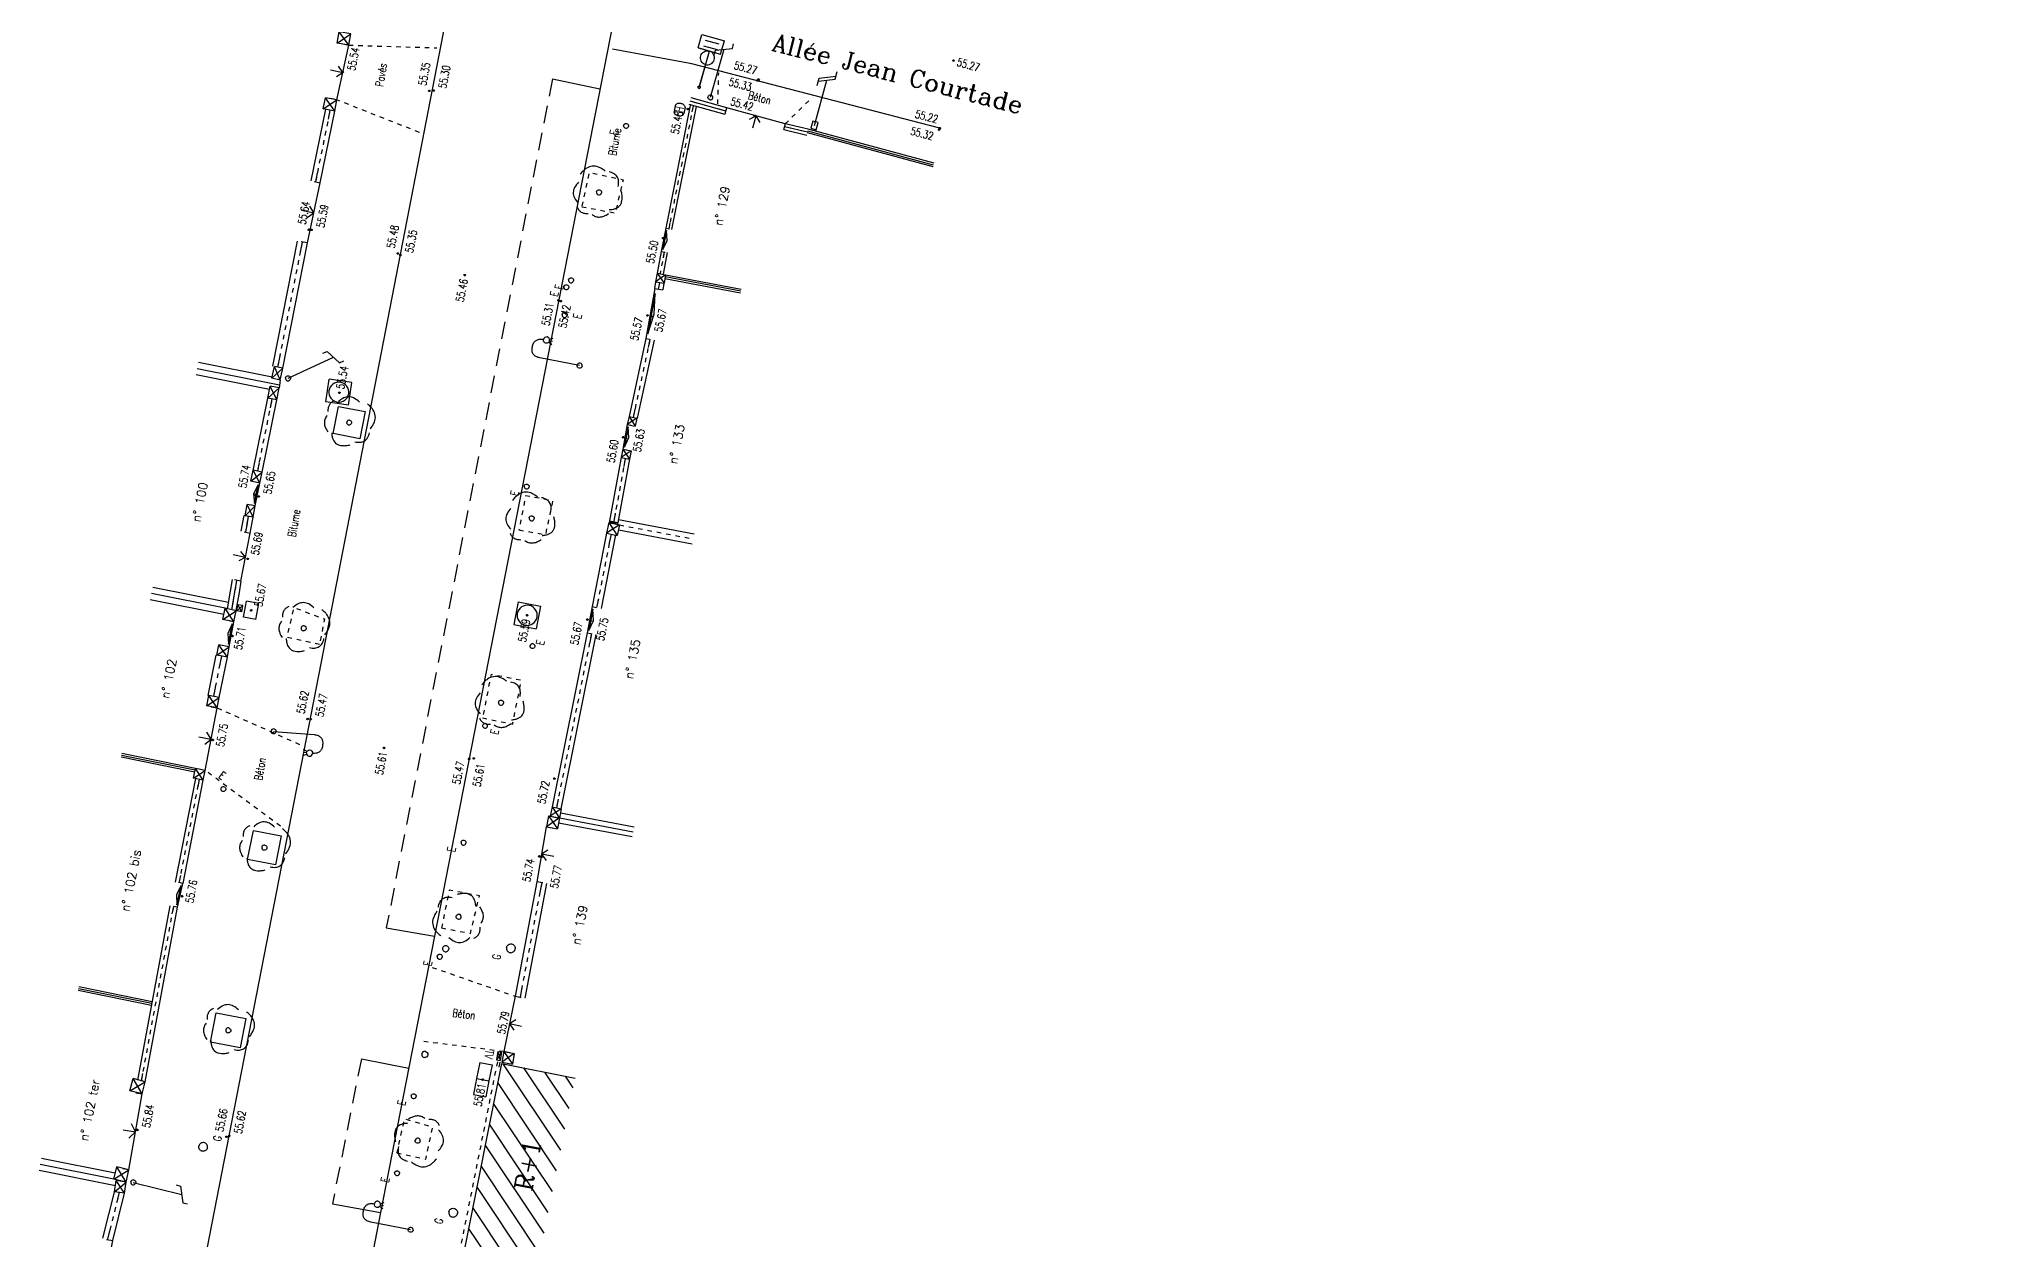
# Model space of a CAD drawing. Extents: x 661720 to 661930, y 6866381 to 6866956.
# Drawn here: x 661730.9 to 661809, y 6866422.5 to 6866470.6 of the extents above; entities that cross this region are included whole.
import ezdxf
from ezdxf.enums import TextEntityAlignment as Align

# ---------------------------------------------------------------- set-up
doc = ezdxf.new("R2010")
doc.units = 0
for name, pattern in [('CONTINU', [0]), ('JSI_MCT0', [1, 0.5, 0.5]), ('JSI_TCO', [1, 0.5, 0.5]), ('JSI_TCO2', [1, 0.5, 0.5]), ('JSI_TIC', [0.2, 0.08, 0.01, -0.1, 0.01]), ('JSI_TIM2', [0.6, 0.3, 0.05, -0.2, 0.05])]:
    doc.linetypes.add(name, pattern=pattern)
doc.layers.get('0').update_dxf_attribs({"linetype": 'CONTINUOUS'})
for name, color, linetype in [('ALTI', 140, 'CONTINUOUS'), ('BATI', 6, 'CONTINUOUS'), ('BORDURE', 7, 'CONTINU'), ('HACHURE', 7, 'CONTINUOUS'), ('LIMITE', 7, 'CONTINUOUS'), ('MARQUAGE', 7, 'CONTINUOUS'), ('MOB', 6, 'CONTINUOUS'), ('OBJASS', 22, 'CONTINUOUS'), ('OBJDIVERS', 104, 'CONTINUOUS'), ('OBJEAU', 4, 'CONTINUOUS'), ('OBJEDF', 240, 'CONTINUOUS'), ('OBJEP', 220, 'CONTINUOUS'), ('OBJGAZ', 30, 'CONTINUOUS'), ('OBJTELECOM', 3, 'CONTINUOUS'), ('SIGNAL', 6, 'CONTINUOUS'), ('TEXTE', 7, 'CONTINUOUS'), ('VEGETATION', 3, 'CONTINUOUS'), ('VOIRIE', 7, 'CONTINUOUS')]:
    doc.layers.add(name, color=color, linetype=linetype)
doc.styles.add('5-2', font='romand.shx', dxfattribs={"height": 0.35})
doc.styles.add('7-2', font='romanc.shx', dxfattribs={"height": 0.7})
doc.styles.get("Standard").update_dxf_attribs({"font": 'romans.shx'})
doc.linetypes.add('JSI_MUD', pattern='A,0.0001,[130,jsi_form.shx,S=0.5,R=0,X=0.875,Y=0],-0.75', length=0.7501)
doc.linetypes.add('JSI_MUG', pattern='A,0.0001,[130,jsi_form.shx,S=0.5,R=0,X=-0.125,Y=0],-0.75', length=0.7501)
doc.linetypes.add('JSI_MUR', pattern='A,1e-06,-0.5,[130,jsi_form.shx,S=0.7,R=315,X=0.05,Y=0],-0.5', length=1.000001)

# ---------------------------------------------------------------- blocks, each defined once
blk = doc.blocks.new('$B_200')
at = {"color": 0, "linetype": 'BYBLOCK', "flags": 128}
for points in [[(0, -0.5, -0.414214), (-0.5, 0, -0.414214), (0, 0.5)], [(0, -0.5, 0.414214), (0.5, 0, 0.414214), (0, 0.5)]]:
    blk.add_lwpolyline(points, format="xyb", dxfattribs=at)
blk = doc.blocks.new('$B_220')
at = {"color": 0, "linetype": 'BYBLOCK', "flags": 128}
for points in [[(0.297, 0.272, 0.039633), (0.273, 0.344, 0.053426), (0.241, 0.401, 0.147584), (0.154, 0.47, 0.071882), (0.099, 0.483, 0.058066), (0.036, 0.48, 0.043501), (-0.035, 0.463, 0.032041), (-0.113, 0.431)], [(-0.441, 0.033, 0.03619), (-0.474, -0.044, 0.046233), (-0.492, -0.116, 0.121403), (-0.482, -0.245, 0.119181), (-0.41, -0.354, 0.044648), (-0.351, -0.401, 0.034835), (-0.277, -0.443)], [(-0.195, 0.351, 0.077685), (-0.303, 0.336, 0.115926), (-0.379, 0.292, 0.119307), (-0.426, 0.217, 0.082378), (-0.441, 0.113)], [(0.461, -0.046, 0.087593), (0.487, 0.033, 0.096392), (0.482, 0.113, 0.080457), (0.446, 0.192, 0.056881), (0.379, 0.272)], [(-0.113, -0.443, 0.078382), (0.005, -0.498, 0.113914), (0.113, -0.503, 0.115194), (0.21, -0.458, 0.080222), (0.297, -0.364)], [(0.379, -0.364, 0.076898), (0.431, -0.319, 0.090424), (0.461, -0.265, 0.083207), (0.472, -0.2, 0.062964), (0.461, -0.126)]]:
    blk.add_lwpolyline(points, format="xyb", dxfattribs=at)
blk = doc.blocks.new('$B_100')
at = {"color": 0, "linetype": 'BYBLOCK', "flags": 128}
for points in [[(0, 0.625, -0.4142136), (-0.1875, 0.8125, -0.4142136), (0, 1)], [(0, 0.625, 0.4142136), (0.1875, 0.8125, 0.4142136), (0, 1)]]:
    blk.add_lwpolyline(points, format="xyb", dxfattribs=at)
blk.add_lwpolyline([(0, 0.625), (0, 0)], dxfattribs=at)
blk = doc.blocks.new('$B_136')
at = {"color": 0, "linetype": 'BYBLOCK', "flags": 128}
for points in [[(-0.156, 0.844), (-0.156, 0.938), (0.156, 1.062), (0.156, 1.156)], [(0, 0), (0, 1)]]:
    blk.add_lwpolyline(points, dxfattribs=at)
blk = doc.blocks.new('$B_130')
at = {"color": 0, "linetype": 'BYBLOCK', "flags": 128}
for points in [[(0, 0), (0, 0.812, -0.08), (0.012, 0.895, -0.117647), (0.047, 0.953, -0.117647), (0.105, 0.988, -0.08), (0.188, 1, -0.08), (0.27, 0.988, -0.117647), (0.328, 0.953, -0.117647), (0.363, 0.895, -0.08), (0.375, 0.812)], [(0.375, 0.688, -0.414214), (0.312, 0.75, -0.414214), (0.375, 0.812)], [(0.375, 0.688, 0.414214), (0.438, 0.75, 0.414214), (0.375, 0.812)]]:
    blk.add_lwpolyline(points, format="xyb", dxfattribs=at)
for points in [[(0.344, 0.688), (0.312, 0.625)], [(0.375, 0.688), (0.375, 0.625)], [(0.406, 0.688), (0.438, 0.625)]]:
    blk.add_lwpolyline(points, dxfattribs=at)
blk = doc.blocks.new('$B_137')
at = {"color": 0, "linetype": 'BYBLOCK', "flags": 128}
for points in [[(-0.156, 0.875), (0.156, 1), (0.156, 1.156)], [(-0.156, 0.781), (-0.156, 0.938), (0.156, 1.062)], [(0, 0), (0, 0.938)]]:
    blk.add_lwpolyline(points, dxfattribs=at)
blk.add_lwpolyline([(-0.055, -0.075), (0.055, -0.075), (0.055, 0.075), (-0.055, 0.075)], close=True)
blk = doc.blocks.new('$B_030')
at = {"color": 0, "linetype": 'BYBLOCK', "flags": 128}
for points in [[(0, 0), (0, 1)], [(0, 1), (1, 1)], [(0, 1), (1, 0)], [(0, 0), (1, 1)], [(0, 0), (1, 0)], [(1, 0), (1, 1)]]:
    blk.add_lwpolyline(points, dxfattribs=at)
blk = doc.blocks.new('$B_001')
at = {"color": 0, "linetype": 'BYBLOCK', "flags": 128}
for points in [[(0, 0), (0, 1)], [(0, 1), (1, 1)], [(0, 0), (1, 0)], [(1, 0), (1, 1)]]:
    blk.add_lwpolyline(points, dxfattribs=at)
blk = doc.blocks.new('$B_020')
at = {"color": 0, "linetype": 'BYBLOCK', "flags": 128}
for points in [[(0, 0), (0, 1)], [(0, 1), (1, 1)], [(1, 0), (1, 1)], [(0, 0), (1, 0)]]:
    blk.add_lwpolyline(points, dxfattribs=at)
for points in [[(0.5, 0.0625, -0.4142136), (0.0625, 0.5, -0.4142136), (0.5, 0.9375)], [(0.5, 0.0625, 0.4142136), (0.9375, 0.5, 0.4142136), (0.5, 0.9375)]]:
    blk.add_lwpolyline(points, format="xyb", dxfattribs=at)
blk = doc.blocks.new('$B_115')
at = {"color": 0, "linetype": 'BYBLOCK', "flags": 128}
for points in [[(-0.312, 1), (-0.312, 1.375), (0.312, 1.375)], [(-0.312, 1), (0.312, 1), (0.312, 1.375)], [(-0.188, 1.25), (0.188, 1.25)], [(-0.188, 1.094), (0.188, 1.094)], [(0.031, 1), (-0.281, 1)], [(0, 0), (0, 1)]]:
    blk.add_lwpolyline(points, dxfattribs=at)
blk = doc.blocks.new('$B_036')
at = {"color": 0, "linetype": 'BYBLOCK', "flags": 128}
for points in [[(0.25, 0, -0.136112), (0.18, 0.02, -0.093715), (0.12, 0.08, -0.064299), (0.06, 0.17, -0.047953), (0.02, 0.29, -0.038983), (0, 0.43, -0.037377), (0, 0.57, -0.038983), (0.02, 0.71, -0.047953), (0.06, 0.83, -0.064299), (0.12, 0.92, -0.093715), (0.18, 0.98, -0.136112), (0.25, 1), (0.75, 1)], [(0.25, 0), (0.75, 0, 0.136112), (0.82, 0.02, 0.094751), (0.89, 0.08, 0.063905), (0.94, 0.17, 0.045295), (0.98, 0.29, 0.038983), (1, 0.43, 0.035261), (1, 0.57, 0.038983), (0.98, 0.71, 0.045295), (0.94, 0.83, 0.063905), (0.89, 0.92, 0.094751), (0.82, 0.98, 0.136112), (0.75, 1)]]:
    blk.add_lwpolyline(points, format="xyb", dxfattribs=at)
blk = doc.blocks.new('$B_028')
at = {"color": 0, "linetype": 'BYBLOCK', "flags": 128}
for points in [[(0, 0.5), (0, -0.5), (0.094, -0.062)], [(-0.5, -0.5), (-0.5, 0)], [(0.5, 0), (0.5, -0.5)], [(-0.094, -0.062), (0, -0.5)], [(-0.5, -0.5), (0.5, -0.5)]]:
    blk.add_lwpolyline(points, dxfattribs=at)
blk = doc.blocks.new('$B_027')
at = {"color": 0, "linetype": 'BYBLOCK', "flags": 128}
for points in [[(-0.5, -0.5), (0.5, -0.5), (0.5, -0.188)], [(-0.5, -0.5), (-0.5, -0.188)]]:
    blk.add_lwpolyline(points, dxfattribs=at)
blk.add_lwpolyline([(-0.406, -0.406), (0.406, -0.406), (0, -0.188)], close=True, dxfattribs=at)
blk = doc.blocks.new('$B_210')
at = {"linetype": 'CONTINUOUS'}
blk.add_hatch(color=0, dxfattribs=at).paths.add_polyline_path([(0, -0.5, -1), (0, 0.5, -1)])
at = {"color": 0, "linetype": 'BYBLOCK', "flags": 128}
blk.add_lwpolyline([(0, -0.5, -1), (0, 0.5, -1)], format="xyb", close=True, dxfattribs=at)

msp = doc.modelspace()

# ---------------------------------------------------------------- hatches: boundary and pattern name
at = {"layer": 'HACHURE', "linetype": 'CONTINUOUS', "ltscale": 2}
h = msp.add_hatch(dxfattribs=at)
h.set_pattern_fill('_USER', color=256, scale=0.6, angle=123.67776, style=0, pattern_type=0)
h.set_pattern_definition([(123.67776, (661958.265, 6866695.073), (-0.4993016, -0.3327129), [])])
h.paths.add_polyline_path([(661749.391, 6866429.567), (661752.333, 6866428.978), (661750.835, 6866421.496), (661747.893, 6866422.085)])

# ---------------------------------------------------------------- linework, layer by layer
at = {"layer": 'BATI', "linetype": 'JSI_TIC', "ltscale": 2, "elevation": 57.333, "flags": 128}
msp.add_lwpolyline([(661749.225, 6866429.636), (661747.73, 6866422.126)], dxfattribs=at)
at = {"layer": 'BATI', "linetype": 'JSI_TCO2', "ltscale": 2, "elevation": 57.333, "flags": 128}
for points in [[(661749.391, 6866429.567), (661747.893, 6866422.085)], [(661749.391, 6866429.567), (661752.333, 6866428.978)]]:
    msp.add_lwpolyline(points, dxfattribs=at)
at = {"layer": 'BATI', "linetype": 'JSI_MUG', "ltscale": 0.2, "elevation": 57.333, "flags": 128}
msp.add_lwpolyline([(661749.323, 6866429.616), (661749.284, 6866429.42)], dxfattribs=at)
at = {"layer": 'BORDURE', "linetype": 'JSI_TCO', "ltscale": 2, "elevation": 57.333, "flags": 128}
for points in [[(661809.041, 6866658.226), (661799.405, 6866660.795, 0.332518), (661797.285, 6866659.242), (661796.495, 6866656.478), (661794.63, 6866649.766), (661792.16, 6866640.801), (661788.854, 6866628.851), (661786.255, 6866619.429), (661781.898, 6866603.667), (661779.547, 6866595.181), (661775.948, 6866582.027), (661774.284, 6866575.688), (661772.52, 6866568.058), (661771.474, 6866562.872), (661769.429, 6866552.194), (661764.346, 6866525.83), (661761.408, 6866510.519), (661759.655, 6866501.389), (661758.701, 6866496.257), (661755.083, 6866477.547), (661746.716, 6866434.654), (661744.554, 6866423.604), (661741.506, 6866407.836), (661741.441, 6866407.299)], [(661742.281, 6866446.114), (661750.483, 6866488.429), (661750.945, 6866490.903, 0.018784), (661750.998, 6866491.283, 0.009787), (661751.042, 6866491.812, 0.039473), (661751.036, 6866492.138, 0.023567), (661750.999, 6866492.4, 0.019715), (661750.934, 6866492.682, 0.016544), (661750.84, 6866492.984, 0.013967), (661750.719, 6866493.306)]]:
    msp.add_lwpolyline(points, format="xyb", dxfattribs=at)
for points in [[(661766.918, 6866466.989), (661757.005, 6866469.563), (661753.836, 6866470.154)], [(661735.008, 6866409.114), (661735.226, 6866409.889), (661742.281, 6866446.114)]]:
    msp.add_lwpolyline(points, dxfattribs=at)
at = {"layer": 'BORDURE', "elevation": 57.333}
for points in [[(661742.653, 6866454.776), (661742.865, 6866455.858), (661743.938, 6866455.647), (661743.726, 6866454.565)], [(661739.238, 6866437.731), (661739.466, 6866438.891), (661740.575, 6866438.673), (661740.347, 6866437.513)], [(661737.751, 6866430.419), (661737.982, 6866431.594), (661739.171, 6866431.361), (661738.94, 6866430.186)]]:
    msp.add_lwpolyline(points, close=True, dxfattribs=at)
at = {"layer": 'LIMITE', "linetype": 'JSI_MUD', "ltscale": 0.37}
for p, q in [((661742.471, 6866467.345, 112.887), (661742.544, 6866467.708, 112.883)), ((661739.208, 6866451.089, 113.006), (661739.276, 6866451.452, 113))]:
    msp.add_line(p, q, dxfattribs=at)
at = {"layer": 'LIMITE', "linetype": 'JSI_TCO', "ltscale": 2}
for p, q in [((661758.331, 6866467.535, 112.749), (661756.898, 6866467.939, 112.801)), ((661761.606, 6866466.702, 112.771), (661760.679, 6866466.919, 112.753)), ((661766.655, 6866465.443, 112.717), (661761.623, 6866466.801, 112.771)), ((661738.425, 6866447.747, 113.046), (661738.552, 6866448.473, 113.03))]:
    msp.add_line(p, q, dxfattribs=at)
at = {"layer": 'LIMITE', "linetype": 'JSI_MUD', "ltscale": 0.28}
msp.add_line((661757.205, 6866467.997, 112.791), (661756.936, 6866468.073, 112.801), dxfattribs=at)
at = {"layer": 'LIMITE', "linetype": 'JSI_MUG', "ltscale": 0.24}
for p, q in [((661757.056, 6866467.875, 112.813), (661757.009, 6866467.639, 112.814)), ((661755.896, 6866462.033, 112.836), (661755.852, 6866461.797, 112.846))]:
    msp.add_line(p, q, dxfattribs=at)
at = {"layer": 'LIMITE', "linetype": 'JSI_MUG', "ltscale": 0.28}
msp.add_line((661758.368, 6866467.669, 112.749), (661758.099, 6866467.745, 112.759), dxfattribs=at)
at = {"layer": 'LIMITE', "linetype": 'JSI_MUD', "ltscale": 0.25}
msp.add_line((661760.951, 6866466.984, 112.758), (661760.708, 6866467.04, 112.753), dxfattribs=at)
at = {"layer": 'LIMITE', "linetype": 'JSI_MUG', "ltscale": 0.25}
msp.add_line((661761.634, 6866466.824, 112.771), (661761.391, 6866466.881, 112.766), dxfattribs=at)
at = {"layer": 'LIMITE', "linetype": 'JSI_MUD', "ltscale": 0.15}
msp.add_line((661761.788, 6866466.834, 112.769), (661761.643, 6866466.873, 112.771), dxfattribs=at)
at = {"layer": 'LIMITE', "linetype": 'JSI_MUG', "ltscale": 0.37}
for p, q in [((661741.963, 6866464.84, 112.912), (661742.036, 6866465.202, 112.909)), ((661739.159, 6866450.825, 113.01), (661739.227, 6866451.189, 113.004))]:
    msp.add_line(p, q, dxfattribs=at)
at = {"layer": 'LIMITE', "linetype": 'JSI_MUD', "ltscale": 0.24}
msp.add_line((661756.125, 6866463.201, 112.833), (661756.078, 6866462.965, 112.834), dxfattribs=at)
at = {"layer": 'LIMITE', "linetype": 'JSI_MUD', "ltscale": 0.4}
for p, q in [((661741.353, 6866462.043, 112.928), (661741.43, 6866462.435, 112.922)), ((661750.207, 6866432.611, 113.12), (661750.133, 6866432.218, 113.122)), ((661734.018, 6866424.034, 113.224), (661734.114, 6866424.422, 113.215))]:
    msp.add_line(p, q, dxfattribs=at)
at = {"layer": 'LIMITE', "linetype": 'JSI_MUG', "ltscale": 0.34}
for p, q in [((661755.329, 6866458.542, 112.9), (661755.257, 6866458.21, 112.902)), ((661754.343, 6866453.783, 112.931), (661754.282, 6866453.448, 112.933))]:
    msp.add_line(p, q, dxfattribs=at)
at = {"layer": 'LIMITE', "linetype": 'JSI_MUG', "ltscale": 0.4}
for p, q in [((661740.446, 6866457.427, 112.995), (661740.523, 6866457.819, 112.989)), ((661750.998, 6866436.799, 113.1), (661750.924, 6866436.406, 113.102)), ((661733.646, 6866422.53, 113.257), (661733.742, 6866422.918, 113.249))]:
    msp.add_line(p, q, dxfattribs=at)
at = {"layer": 'LIMITE', "linetype": 'JSI_MUD', "ltscale": 0.36}
for p, q in [((661740.151, 6866455.803, 112.98), (661740.222, 6866456.156, 112.978)), ((661738.746, 6866448.544, 113.029), (661738.805, 6866448.899, 113.026)), ((661738.667, 6866448.087, 113.038), (661738.729, 6866448.442, 113.03)), ((661753.264, 6866448.164, 112.979), (661753.195, 6866447.811, 112.982)), ((661751.659, 6866440.147, 113.05), (661751.588, 6866439.794, 113.052))]:
    msp.add_line(p, q, dxfattribs=at)
at = {"layer": 'LIMITE', "linetype": 'JSI_MUD', "ltscale": 0.34}
for p, q in [((661754.728, 6866455.751, 112.912), (661754.657, 6866455.419, 112.914)), ((661753.941, 6866451.582, 112.946), (661753.88, 6866451.248, 112.949))]:
    msp.add_line(p, q, dxfattribs=at)
at = {"layer": 'LIMITE', "linetype": 'JSI_MUG', "ltscale": 0.36}
for p, q in [((661739.639, 6866453.264, 112.993), (661739.71, 6866453.617, 112.991)), ((661753.772, 6866450.752, 112.957), (661753.703, 6866450.399, 112.96)), ((661738.729, 6866448.44, 113.03), (661738.788, 6866448.795, 113.027)), ((661738.603, 6866447.716, 113.046), (661738.665, 6866448.07, 113.038)), ((661752.988, 6866446.769, 113.016), (661752.917, 6866446.416, 113.018))]:
    msp.add_line(p, q, dxfattribs=at)
at = {"layer": 'LIMITE', "linetype": 'JSI_MUD', "ltscale": 0.45}
msp.add_line((661738.115, 6866445.425, 113.05), (661738.204, 6866445.866, 113.044), dxfattribs=at)
at = {"layer": 'LIMITE', "linetype": 'JSI_MUG', "ltscale": 0.45}
msp.add_line((661737.879, 6866444.25, 113.065), (661737.968, 6866444.691, 113.059), dxfattribs=at)
at = {"layer": 'LIMITE', "linetype": 'JSI_MUD', "ltscale": 0.3}
for p, q in [((661737.252, 6866440.64, 113.076), (661737.31, 6866440.934, 113.075)), ((661736.225, 6866435.55, 113.089), (661736.28, 6866435.845, 113.085))]:
    msp.add_line(p, q, dxfattribs=at)
at = {"layer": 'LIMITE', "linetype": 'JSI_MUG', "ltscale": 0.3}
for p, q in [((661736.504, 6866436.796, 113.091), (661736.562, 6866437.09, 113.09)), ((661734.992, 6866428.865, 113.178), (661735.047, 6866429.16, 113.174))]:
    msp.add_line(p, q, dxfattribs=at)
at = {"layer": 'LIMITE', "linetype": 'JSI_TCO', "ltscale": 2, "elevation": 57.333, "flags": 128}
for points in [[(661741.781, 6866464.877), (661742.363, 6866467.745)], [(661742.144, 6866464.803), (661742.726, 6866467.671)], [(661756.938, 6866467.898), (661755.96, 6866462.989)], [(661757.174, 6866467.851), (661756.196, 6866462.942)], [(661758.407, 6866467.804), (661756.974, 6866468.208)], [(661761.662, 6866466.946), (661760.736, 6866467.162)], [(661766.694, 6866465.588), (661761.662, 6866466.946)], [(661740.25, 6866457.465), (661741.234, 6866462.474)], [(661740.643, 6866457.388), (661741.626, 6866462.396)], [(661755.778, 6866462.055), (661755.614, 6866461.187)], [(661756.014, 6866462.011), (661755.85, 6866461.143)], [(661755.554, 6866460.847), (661755.507, 6866460.574)], [(661755.507, 6866460.574), (661755.842, 6866460.516)], [(661755.889, 6866460.789), (661755.842, 6866460.516)], [(661755.162, 6866458.578), (661754.491, 6866455.455)], [(661755.495, 6866458.507), (661754.823, 6866455.383)], [(661739.462, 6866453.299), (661740.046, 6866456.192)], [(661739.815, 6866453.228), (661740.399, 6866456.121)], [(661754.175, 6866453.813), (661753.713, 6866451.278)], [(661754.51, 6866453.752), (661754.047, 6866451.217)], [(661738.977, 6866450.859), (661739.094, 6866451.486)], [(661739.341, 6866450.791), (661739.458, 6866451.419)], [(661753.596, 6866450.787), (661753.018, 6866447.846)], [(661753.949, 6866450.717), (661753.372, 6866447.776)], [(661738.551, 6866448.469), (661738.627, 6866448.928)], [(661738.907, 6866448.411), (661738.982, 6866448.87)], [(661738.78, 6866447.685), (661738.907, 6866448.411)], [(661752.812, 6866446.804), (661751.411, 6866439.83)], [(661753.165, 6866446.734), (661751.764, 6866439.759)], [(661737.659, 6866444.294), (661737.983, 6866445.91)], [(661738.1, 6866444.206), (661738.425, 6866445.822)], [(661736.357, 6866436.824), (661737.163, 6866440.963)], [(661736.652, 6866436.767), (661737.457, 6866440.906)], [(661750.802, 6866436.836), (661749.936, 6866432.255)], [(661751.195, 6866436.762), (661750.329, 6866432.181)], [(661734.845, 6866428.892), (661736.132, 6866435.872)], [(661735.14, 6866428.838), (661736.427, 6866435.818)], [(661733.452, 6866422.578), (661733.919, 6866424.47)], [(661733.84, 6866422.482), (661734.308, 6866424.374)]]:
    msp.add_lwpolyline(points, dxfattribs=at)
at = {"layer": 'LIMITE', "linetype": 'JSI_TIC', "ltscale": 2, "elevation": 57.333, "flags": 128}
for points in [[(661741.963, 6866464.84), (661742.544, 6866467.708)], [(661757.056, 6866467.875), (661756.078, 6866462.965)], [(661740.446, 6866457.427), (661741.43, 6866462.435)], [(661755.896, 6866462.033), (661755.732, 6866461.165)], [(661755.329, 6866458.542), (661754.657, 6866455.419)], [(661739.639, 6866453.264), (661740.222, 6866456.156)], [(661754.343, 6866453.783), (661753.88, 6866451.248)], [(661739.159, 6866450.825), (661739.276, 6866451.452)], [(661754.109, 6866451.115), (661757.057, 6866450.557)], [(661753.772, 6866450.752), (661753.195, 6866447.811)], [(661738.729, 6866448.44), (661738.805, 6866448.899)], [(661752.988, 6866446.769), (661751.588, 6866439.794)], [(661737.879, 6866444.25), (661738.204, 6866445.866)], [(661736.504, 6866436.796), (661737.31, 6866440.934)], [(661750.998, 6866436.799), (661750.133, 6866432.218)], [(661734.992, 6866428.865), (661736.28, 6866435.845)], [(661733.646, 6866422.53), (661734.114, 6866424.422)]]:
    msp.add_lwpolyline(points, dxfattribs=at)
at = {"layer": 'LIMITE', "linetype": 'JSI_MUR', "ltscale": 0.28, "elevation": 57.333, "flags": 128}
msp.add_lwpolyline([(661758.368, 6866467.669), (661756.936, 6866468.073)], dxfattribs=at)
at = {"layer": 'LIMITE', "linetype": 'JSI_MUR', "ltscale": 0.25, "elevation": 57.333, "flags": 128}
msp.add_lwpolyline([(661761.634, 6866466.824), (661760.708, 6866467.04)], dxfattribs=at)
at = {"layer": 'LIMITE', "linetype": 'JSI_MUR', "ltscale": 0.15, "elevation": 57.333, "flags": 128}
for points in [[(661766.675, 6866465.515), (661761.643, 6866466.873)], [(661755.94, 6866461.054), (661758.967, 6866460.481)], [(661737.138, 6866441.302), (661734.196, 6866441.89)], [(661735.41, 6866431.966), (661732.469, 6866432.554)]]:
    msp.add_lwpolyline(points, dxfattribs=at)
at = {"layer": 'LIMITE', "elevation": 57.333, "flags": 128}
for points in [[(661755.676, 6866460.545), (661755.718, 6866460.799)], [(661755.926, 6866460.98), (661758.953, 6866460.408)], [(661755.954, 6866461.128), (661758.981, 6866460.555)], [(661740.215, 6866457.024), (661737.274, 6866457.612)], [(661740.114, 6866456.534), (661737.176, 6866457.121)], [(661740.539, 6866456.914), (661740.494, 6866456.6)], [(661754.067, 6866451.326), (661757.094, 6866450.753)], [(661754.072, 6866450.918), (661757.02, 6866450.36)], [(661738.283, 6866447.536), (661735.345, 6866448.124)], [(661738.471, 6866448.008), (661735.443, 6866448.614)], [(661738.24, 6866447.336), (661738.336, 6866447.781)], [(661737.123, 6866441.228), (661734.182, 6866441.817)], [(661737.153, 6866441.375), (661734.211, 6866441.964)], [(661751.749, 6866439.593), (661754.697, 6866439.036)], [(661751.674, 6866439.2), (661754.622, 6866438.642)], [(661735.396, 6866431.892), (661732.454, 6866432.481)], [(661735.425, 6866432.039), (661732.483, 6866432.628)], [(661733.935, 6866425.182), (661730.994, 6866425.77)], [(661733.948, 6866424.669), (661730.896, 6866425.28)], [(661733.912, 6866424.434), (661733.98, 6866424.881)]]:
    msp.add_lwpolyline(points, dxfattribs=at)
at = {"layer": 'LIMITE', "linetype": 'JSI_MUR', "ltscale": 0.5, "elevation": 57.333, "flags": 128}
for points in [[(661740.51, 6866456.71), (661737.225, 6866457.367)], [(661738.336, 6866447.781), (661735.394, 6866448.369)], [(661733.886, 6866424.936), (661730.945, 6866425.525)]]:
    msp.add_lwpolyline(points, dxfattribs=at)
at = {"layer": 'LIMITE', "linetype": 'JSI_MUR', "ltscale": 0.36, "elevation": 57.333, "flags": 128}
msp.add_lwpolyline([(661738.603, 6866447.716), (661738.729, 6866448.442)], dxfattribs=at)
at = {"layer": 'LIMITE', "linetype": 'JSI_MUR', "ltscale": 0.4, "elevation": 57.333, "flags": 128}
msp.add_lwpolyline([(661751.712, 6866439.397), (661754.659, 6866438.839)], dxfattribs=at)
at = {"layer": 'MARQUAGE', "linetype": 'JSI_TIM2', "ltscale": 2, "elevation": 57.333, "flags": 128}
for points in [[(661751.426, 6866468.962), (661751.426, 6866468.962), (661744.783, 6866434.995), (661744.783, 6866434.995)], [(661743.787, 6866429.746), (661743.787, 6866429.746), (661742.625, 6866423.956), (661742.625, 6866423.956)]]:
    msp.add_lwpolyline(points, dxfattribs=at)
at = {"layer": 'MARQUAGE', "linetype": 'JSI_MCT0', "elevation": 57.333, "flags": 128}
for points in [[(661751.426, 6866468.962), (661753.324, 6866468.565)], [(661744.783, 6866434.995), (661746.716, 6866434.654)], [(661743.787, 6866429.746), (661745.684, 6866429.385)], [(661742.625, 6866423.956), (661744.554, 6866423.604)]]:
    msp.add_lwpolyline(points, dxfattribs=at)
at = {"layer": 'VOIRIE', "linetype": 'JSI_TIC', "ltscale": 2, "elevation": 57.333, "flags": 128}
for points in [[(661743.283, 6866470.313), (661746.809, 6866470.204)], [(661758.042, 6866467.96), (661758.078, 6866469.205)], [(661746.106, 6866466.819), (661742.81, 6866468.121)], [(661760.736, 6866467.162), (661761.815, 6866468.22)], [(661738.021, 6866443.792), (661741.324, 6866442.33)], [(661740.547, 6866439.067), (661737.54, 6866441.293)], [(661746.624, 6866433.413), (661749.936, 6866432.255)], [(661749.479, 6866430.043), (661746.095, 6866430.469)]]:
    msp.add_lwpolyline(points, dxfattribs=at)
for points in [[(661752.604, 6866463.846), (661753.953, 6866463.594), (661754.265, 6866464.915), (661752.891, 6866465.204)], [(661750.09, 6866450.917), (661751.159, 6866450.725), (661751.452, 6866452.077), (661750.357, 6866452.278)], [(661742.117, 6866446.334), (661740.822, 6866446.615), (661741.088, 6866447.813), (661742.306, 6866447.354)], [(661748.634, 6866443.393), (661749.837, 6866443.148), (661750.184, 6866444.891), (661748.972, 6866445.135)], [(661746.991, 6866434.992), (661748.15, 6866434.773), (661748.506, 6866436.272), (661747.3, 6866436.504)], [(661745.203, 6866425.991), (661746.368, 6866425.741), (661746.641, 6866427.018), (661745.501, 6866427.349)]]:
    msp.add_lwpolyline(points, close=True, dxfattribs=at)

# ---------------------------------------------------------------- block references
at = {"layer": 'ALTI', "linetype": 'CONTINUOUS', "yscale": 0.0600000000834948}
for p, xscale, rotation in [((661743.037, 6866469.234, 57.333), 0.0599999998844497, 358.2260899064955), ((661767.466, 6866469.694, 57.333), 0.059999999905224, 344.2969005442765), ((661746.501, 6866468.485, 57.333), 0.0600000000789661, 79.02923523724976), ((661746.675, 6866468.495, 57.333), 0.0600000000789661, 79.02923523724976), ((661759.628, 6866468.898, 57.333), 0.059999999962679, 165.4451375724425), ((661759.676, 6866468.937, 57.333), 0.059999999962679, 165.4451375724425), ((661756.839, 6866467.759, 57.333), 0.0599999995610384, 258.7347201198344), ((661759.524, 6866467.478, 57.333), 0.06000000011918, 164.256755417392), ((661766.895, 6866466.931, 57.333), 0.059999999962679, 165.4451375724425), ((661766.918, 6866466.989, 57.333), 0.059999999962679, 165.4451375724425), ((661741.683, 6866462.928, 57.333), 0.060000000176324, 78.89110329664129), ((661741.795, 6866462.924, 57.333), 0.060000000176324, 78.89110329664129), ((661755.853, 6866462.589, 57.333), 0.0599999995610384, 258.7347201198344), ((661745.242, 6866461.975, 57.333), 0.0600000000789661, 79.02923523724976), ((661745.345, 6866461.913, 57.333), 0.0600000000789661, 79.02923523724976), ((661747.92, 6866461.111, 57.333), 0.0599999998890233, 258.9333447814031), ((661751.67, 6866460.097, 57.333), 0.0599999999683711, 258.961582287965), ((661751.762, 6866460.066, 57.333), 0.0599999999683711, 258.961582287965), ((661755.231, 6866459.497, 57.333), 0.0599999995460582, 257.8636307725694), ((661755.378, 6866459.463, 57.333), 0.0599999995460582, 257.8636307725694), ((661742.904, 6866456.404, 57.333), 0.0600000000789661, 79.02923523724976), ((661754.26, 6866454.622, 57.333), 0.0599999996896872, 259.6629674549989), ((661754.361, 6866454.584, 57.333), 0.0599999996896872, 259.6629674549989), ((661739.554, 6866452.325, 57.333), 0.0600000003126628, 79.48393964125907), ((661739.681, 6866452.252, 57.333), 0.0600000003126628, 79.48393964125907), ((661739.241, 6866449.759, 57.333), 0.0599999996544152, 80.64819746115265), ((661739.38, 6866447.695, 57.333), 0.0600000004405508, 80.09370390007791), ((661750.417, 6866447.5, 57.333), 0.0599999999683711, 258.961582287965), ((661752.822, 6866447.323, 57.333), 0.0600000002034769, 258.6470350123536), ((661752.961, 6866447.278, 57.333), 0.0600000002034769, 258.6470350123536), ((661738.631, 6866446.673, 57.333), 0.0599999996596265, 79.54755326740097), ((661741.635, 6866443.349, 57.333), 0.0600000001671873, 78.98033461018463), ((661741.759, 6866443.347, 57.333), 0.0600000001671873, 78.98033461018463), ((661737.845, 6866442.509, 57.333), 0.0599999996596265, 79.54755326740097), ((661744.691, 6866442.191, 57.333), 0.0599999998890233, 258.9333447814031), ((661748.098, 6866441.748, 57.333), 0.0599999999683711, 258.961582287965), ((661748.284, 6866441.772, 57.333), 0.0599999999683711, 258.961582287965), ((661751.506, 6866440.965, 57.333), 0.0600000002034769, 258.6470350123536), ((661750.9, 6866437.852, 57.333), 0.0600000002578078, 259.2995322221344), ((661750.996, 6866437.835, 57.333), 0.0600000002578078, 259.2995322221344), ((661736.619, 6866436.257, 57.333), 0.0599999996596265, 79.54755326740097), ((661749.742, 6866431.148, 57.333), 0.060000000058991, 340.7385504330117), ((661748.642, 6866428.919, 57.333), 0.0600000001407453, 258.7387971462209), ((661734.829, 6866426.905, 57.333), 0.0599999996596265, 79.54755326740097), ((661738.387, 6866426.629, 57.333), 0.0600000001671873, 78.98033461018463), ((661738.499, 6866426.668, 57.333), 0.0600000001671873, 78.98033461018463)]:
    msp.add_blockref('$B_210', p, dxfattribs=dict(at, xscale=xscale, rotation=rotation))
at = {"layer": 'LIMITE', "linetype": 'CONTINUOUS'}
for name, p, xscale, yscale, rotation in [('$B_030', (661743.283, 6866470.313, 57.333), 0.4566325108575642, 0.4699999995668863, 80.51046096909727), ('$B_028', (661742.802, 6866469.27, 57.333), 2.242361170419584, 0.5000000000742785, 77.83520383787676), ('$B_030', (661742.726, 6866467.671, 57.333), 0.4576078780645214, 0.4699999995668863, 79.33618601665965), ('$B_028', (661759.505, 6866467.242, 57.333), 2.416334579345052, 0.5000000000742785, 164.5924352822813), ('$B_028', (661741.641, 6866463.652, 57.333), 2.461658278783273, 0.5000000000742785, 77.85207372802049), ('$B_027', (661756.114, 6866462.474, 57.333), 0.9515740910579987, 0.5000000000742785, 258.9399959013477), ('$B_027', (661755.588, 6866459.531, 57.333), 2.025814256269598, 0.5000000000742785, 259.7767312587278), ('$B_030', (661755.614, 6866461.187, 57.333), 0.3455995514525443, 0.3455999998840835, 260.0593680234164), ('$B_030', (661740.539, 6866456.914, 57.333), 0.4849795869299199, 0.3400000001623814, 77.64369267917725), ('$B_030', (661740.399, 6866456.121, 57.333), 0.489041153911957, 0.359999999569679, 78.79495222159564), ('$B_027', (661754.578, 6866454.598, 57.333), 1.009016045430203, 0.5000000000742785, 259.7215068635933), ('$B_030', (661754.491, 6866455.455, 57.333), 0.3235449428201904, 0.3234999998836577, 257.7123909692813), ('$B_030', (661754.242, 6866454.146, 57.333), 0.3392531210003793, 0.3392999999643462, 258.6793651224531), ('$B_030', (661739.723, 6866452.79, 57.333), 0.4477732686674892, 0.369999999738484, 78.09359768437318), ('$B_027', (661739.386, 6866452.383, 57.333), 0.931909035495487, 0.5000000000742785, 78.6202014198027), ('$B_030', (661739.458, 6866451.419, 57.333), 0.465003763443724, 0.3199999998237941, 79.92497487268325), ('$B_030', (661753.689, 6866451.207, 57.333), 0.4305925454737427, 0.4306000003905681, 257.573090501506), ('$B_030', (661753.713, 6866451.278, 57.333), 0.0746372557824154, 0.3400000001623814, 259.9556808733736), ('$B_028', (661738.905, 6866449.879, 57.333), 1.959545776446963, 0.5000000000742785, 78.76010714577653), ('$B_030', (661738.684, 6866447.24, 57.333), 0.4545287892603967, 0.4545000002361373, 77.82831857634577), ('$B_027', (661738.346, 6866446.784, 57.333), 1.020242858282938, 0.5000000000742785, 79.60239992303586), ('$B_027', (661753.16, 6866447.276, 57.333), 1.0617257697115, 0.5000000000742785, 258.7710177157481), ('$B_030', (661738.425, 6866445.822, 57.333), 0.42205218881748, 0.4221000002472793, 79.724102189203), ('$B_030', (661738.021, 6866443.792, 57.333), 0.421150056791428, 0.4211999998590628, 79.24697274462059), ('$B_028', (661737.535, 6866442.59, 57.333), 2.545358035566814, 0.5000000000742785, 79.08888793621098), ('$B_030', (661737.457, 6866440.906, 57.333), 0.3956489859867309, 0.3955999997987734, 77.94206664593503), ('$B_030', (661751.266, 6866439.479, 57.333), 0.4535105067723582, 0.4535000002194523, 259.5768522099531), ('$B_030', (661751.411, 6866439.83, 57.333), 0.3761144770494955, 0.376100000400307, 258.4360870239155), ('$B_028', (661751.239, 6866437.892, 57.333), 2.229416901177242, 0.5000000000742785, 260.1377632435895), ('$B_027', (661736.296, 6866436.35, 57.333), 0.9755052020978743, 0.5000000000742785, 76.70220252299154), ('$B_028', (661749.952, 6866431.099, 57.333), 2.259066501574492, 0.5000000000742785, 258.3264190407379), ('$B_030', (661749.479, 6866430.043, 57.333), 0.4306923376440595, 0.430700000020014, 259.5579935044378), ('$B_028', (661734.507, 6866426.873, 57.333), 3.086218607408925, 0.5000000000742785, 80.16712767024906), ('$B_030', (661735.017, 6866428.351, 57.333), 0.5022079744507136, 0.50220000029783, 75.90608136987464), ('$B_030', (661734.375, 6866424.821, 57.333), 0.5022422222076423, 0.50220000029783, 76.73896988465985), ('$B_030', (661734.308, 6866424.374, 57.333), 0.4520959187705117, 0.4000000002458762, 81.43187720537053), ('$B_028', (661733.362, 6866421.306, 57.333), 2.488109278507854, 0.5000000000742785, 79.25592960977613)]:
    msp.add_blockref(name, p, dxfattribs=dict(at, xscale=xscale, yscale=yscale, rotation=rotation))
at = {"layer": 'MOB', "linetype": 'CONTINUOUS'}
for name, p, xscale, yscale, rotation in [('$B_115', (661757.297, 6866468.632, 57.333), 1.500000000032974, 1.500000000222835, 344.2567557183076), ('$B_200', (661757.297, 6866468.632, 57.333), 0.0999999999181231, 0.0999999998284023, 344.2567557416884), ('$B_036', (661756.367, 6866468.016, 57.333), 0.4915118921016716, 0.4000000002458762, 257.9346949711113), ('$B_030', (661739.002, 6866447.643, 57.333), 0.2499687384315032, 0.1999999996568045, 80.10186116386623), ('$B_200', (661747.156, 6866434.159, 57.333), 0.2500000002033037, 0.2499999995714944, 258.9308490205685), ('$B_200', (661746.322, 6866429.93, 57.333), 0.2500000001071958, 0.2499999995714944, 172.8207092595991)]:
    msp.add_blockref(name, p, dxfattribs=dict(at, xscale=xscale, yscale=yscale, rotation=rotation))
at = {"layer": 'OBJASS', "linetype": 'CONTINUOUS'}
for p, xscale, yscale, rotation in [((661743.272, 6866455.906, 57.333), 0.915874036442347, 0.9158000004008431, 81.71886174462455), ((661750.054, 6866448.039, 57.333), 0.9199811524417947, 0.9199999997264748, 258.9589917324595)]:
    msp.add_blockref('$B_020', p, dxfattribs=dict(at, xscale=xscale, yscale=yscale, rotation=rotation))
at = {"layer": 'OBJDIVERS', "linetype": 'CONTINUOUS'}
for name, p, xscale, yscale, rotation in [('$B_001', (661739.57, 6866447.332, 57.333), 0.6500666501062796, 0.5000000000742785, 80.0986630700827), ('$B_030', (661749.241, 6866430.044, 57.333), 0.3379699686569073, 0.1509000001303313, 261.5423028710786), ('$B_001', (661748.524, 6866429.606, 57.333), 0.6499760068084334, 0.5000000000742785, 258.7363162539712), ('$B_001', (661748.397, 6866428.968, 57.333), 0.6500742420288709, 0.5000000000742785, 258.737965166931)]:
    msp.add_blockref(name, p, dxfattribs=dict(at, xscale=xscale, yscale=yscale, rotation=rotation))
at = {"layer": 'OBJEAU', "linetype": 'CONTINUOUS', "yscale": 0.1999999996568045}
for p, xscale, rotation in [((661754.373, 6866467.083, 57.333), 0.1999999999242899, 258.9615822443203), ((661751.984, 6866460.63, 57.333), 0.1999999999242899, 258.9615822443203), ((661752.173, 6866460.905, 57.333), 0.1999999999242899, 258.9615822443203), ((661751.913, 6866459.515, 57.333), 0.1999999999242899, 258.9615822443203), ((661750.395, 6866452.653, 57.333), 0.1999999999242899, 258.9615822443203), ((661750.627, 6866446.263, 57.333), 0.1999999996747366, 123.6812835986643), ((661748.736, 6866443.077, 57.333), 0.2000000000272567, 348.4946756835047), ((661738.264, 6866440.542, 57.333), 0.1999999998100837, 143.4945189491526), ((661747.869, 6866438.402, 57.333), 0.1999999999242899, 258.9615822443203), ((661746.92, 6866433.841, 57.333), 0.200000000340972, 258.9308490373595), ((661745.875, 6866428.26, 57.333), 0.200000000340972, 258.9308490373595), ((661745.214, 6866425.177, 57.333), 0.200000000340972, 258.9308490373595)]:
    msp.add_blockref('$B_200', p, dxfattribs=dict(at, xscale=xscale, rotation=rotation))
at = {"layer": 'OBJEDF', "linetype": 'CONTINUOUS', "xscale": 1.999999999921963, "yscale": 2.000000000297114, "rotation": 344.8985070234974}
msp.add_blockref('$B_137', (661761.908, 6866467.102, 57.333), dxfattribs=at)
at = {"layer": 'OBJEP', "linetype": 'CONTINUOUS'}
for name, p, xscale, yscale, rotation in [('$B_130', (661752.516, 6866457.488, 57.333), 2.000000000335309, 2.000000000297114, 78.96158222324189), ('$B_200', (661752.516, 6866457.488, 57.333), 0.1999999999242899, 0.1999999996568045, 78.96158224432028), ('$B_200', (661740.275, 6866442.855, 57.333), 0.200000000016763, 0.1999999996568045, 156.1237068346684), ('$B_130', (661740.275, 6866442.855, 57.333), 2.000000000048813, 2.000000000297114, 265.3452330846405), ('$B_130', (661745.757, 6866422.909, 57.333), 2.000000000301474, 2.000000000297114, 79.05798122344524), ('$B_200', (661745.757, 6866422.909, 57.333), 0.2000000003110939, 0.1999999996568045, 79.05798122881504)]:
    msp.add_blockref(name, p, dxfattribs=dict(at, xscale=xscale, yscale=yscale, rotation=rotation))
at = {"layer": 'OBJGAZ', "linetype": 'CONTINUOUS', "yscale": 0.3500000003311864}
for p, xscale, rotation in [((661749.763, 6866434.175, 57.333), 0.3499999999354346, 259.2995322124068), ((661737.457, 6866426.226, 57.333), 0.3499999998457021, 78.9803346291861), ((661747.454, 6866423.597, 57.333), 0.3499999999000441, 258.7387971226785)]:
    msp.add_blockref('$B_200', p, dxfattribs=dict(at, xscale=xscale, rotation=rotation))
at = {"layer": 'OBJTELECOM', "linetype": 'CONTINUOUS'}
for name, p, xscale, yscale, rotation in [('$B_136', (661757.747, 6866468.225, 57.333), 1.999999999959735, 2.000000000297114, 344.2567557268675), ('$B_200', (661757.747, 6866468.225, 57.333), 0.1999999999482945, 0.1999999996568045, 344.2567557507373), ('$B_136', (661740.853, 6866456.985, 57.333), 1.999999999713506, 2.000000000297114, 294.9978548673015), ('$B_200', (661740.853, 6866456.985, 57.333), 0.2000000003055527, 0.1999999996568045, 258.8911032467802), ('$B_200', (661734.662, 6866424.807, 57.333), 0.1999999996870979, 0.1999999996568045, 256.1128527199999), ('$B_136', (661734.662, 6866424.807, 57.333), 1.999999999750926, 2.000000000297114, 256.1128527197852)]:
    msp.add_blockref(name, p, dxfattribs=dict(at, xscale=xscale, yscale=yscale, rotation=rotation))
at = {"layer": 'SIGNAL', "linetype": 'CONTINUOUS'}
for name, xscale, yscale, rotation in [('$B_100', 1.500000000032974, 1.500000000222835, 344.2567557183076), ('$B_200', 0.0999999999181231, 0.0999999998284023, 344.2567557416884)]:
    msp.add_blockref(name, (661757.297, 6866468.632, 57.333), dxfattribs=dict(at, xscale=xscale, yscale=yscale, rotation=rotation))
at = {"layer": 'VEGETATION', "linetype": 'CONTINUOUS'}
for name, p, xscale, yscale, rotation in [('$B_220', (661753.291, 6866464.424, 57.333), 1.999999999874034, 2.000000000297114, 258.0891501216224), ('$B_200', (661753.291, 6866464.424, 57.333), 0.1999999998171627, 0.1999999996568045, 258.089150094293), ('$B_220', (661743.296, 6866455.211, 57.333), 2.000000000025889, 2.000000000297114, 167.7369252206641), ('$B_200', (661743.296, 6866455.211, 57.333), 0.1999999999318689, 0.1999999996568045, 167.7369252981706), ('$B_220', (661750.595, 6866451.383, 57.333), 2.000000000225779, 2.000000000297114, 258.8701269241697), ('$B_200', (661750.595, 6866451.383, 57.333), 0.1999999996480665, 0.1999999996568045, 258.8701269166582), ('$B_220', (661741.477, 6866446.976, 57.333), 2.000000000025889, 2.000000000297114, 167.7369252206641), ('$B_200', (661741.477, 6866446.976, 57.333), 0.1999999999318689, 0.1999999996568045, 167.7369252981706), ('$B_220', (661749.368, 6866444.004, 57.333), 1.999999999950467, 2.000000000297114, 259.0408893218291), ('$B_200', (661749.368, 6866444.004, 57.333), 0.1999999996182457, 0.1999999996568045, 259.0408893179115), ('$B_220', (661739.906, 6866438.202, 57.333), 2.000000000025889, 2.000000000297114, 167.7369252206641), ('$B_200', (661739.906, 6866438.202, 57.333), 0.1999999999318689, 0.1999999996568045, 167.7369252981706), ('$B_220', (661747.676, 6866435.437, 57.333), 1.999999999984885, 2.000000000297114, 349.3175736291165), ('$B_200', (661747.676, 6866435.437, 57.333), 0.200000000003897, 0.1999999996568045, 349.3175737108617), ('$B_220', (661738.461, 6866430.89, 57.333), 2.000000000025889, 2.000000000297114, 167.7369252206641), ('$B_200', (661738.461, 6866430.89, 57.333), 0.1999999999318689, 0.1999999996568045, 167.7369252981706), ('$B_220', (661746.04, 6866426.478, 57.333), 1.999999999627857, 2.000000000297114, 77.92149721975649), ('$B_200', (661746.04, 6866426.478, 57.333), 0.1999999999603496, 0.1999999996568045, 77.92149722301771)]:
    msp.add_blockref(name, p, dxfattribs=dict(at, xscale=xscale, yscale=yscale, rotation=rotation))

# ---------------------------------------------------------------- texts
at = {"layer": 'ALTI', "linetype": 'CONTINUOUS', "width": 0.75}
for s, rotation, p in [('55.54', 78.57775, (661743.217, 6866469.335, 57.333)), ('55.30', 79.02924, (661746.863, 6866468.621, 57.333)), ('55.59', 78.8911, (661741.982, 6866463.051, 57.333)), ('55.35', 79.02924, (661745.532, 6866462.04, 57.333)), ('55.65', 79.48394, (661739.867, 6866452.38, 57.333)), ('55.71', 79.54755, (661738.686, 6866446.156, 57.333)), ('55.47', 78.98033, (661741.946, 6866443.473, 57.333)), ('55.75', 79.54755, (661737.97, 6866442.277, 57.333)), ('55.76', 79.54755, (661736.745, 6866436.025, 57.333)), ('55.79', 78.24639, (661749.209, 6866430.778, 57.333)), ('55.84', 79.54755, (661735.015, 6866427.033, 57.333)), ('55.62', 78.98033, (661738.686, 6866426.795, 57.333))]:
    msp.add_text(s, height=0.32, rotation=rotation, dxfattribs=at).set_placement(p, align=Align.TOP_LEFT)
for s, rotation, p in [('55.35', 79.02924, (661746.375, 6866468.672, 57.333)), ('55.64', 78.8911, (661741.556, 6866463.116, 57.333)), ('55.48', 79.02924, (661745.115, 6866462.163, 57.333)), ('55.74', 79.48394, (661739.18, 6866452.572, 57.333)), ('55.62', 78.98033, (661741.509, 6866443.537, 57.333)), ('55.66', 78.98033, (661738.261, 6866426.817, 57.333))]:
    msp.add_text(s, height=0.32, rotation=rotation, dxfattribs=at).set_placement(p)
for s, rotation, p in [('55.27', 345.44514, (661759.562, 6866469.132, 57.333)), ('55.48', 78.73472, (661756.651, 6866467.633, 57.333)), ('55.42', 344.25676, (661759.413, 6866467.675, 57.333)), ('55.22', 345.44514, (661766.803, 6866467.185, 57.333)), ('55.50', 78.73472, (661755.665, 6866462.463, 57.333)), ('55.31', 78.96158, (661751.482, 6866459.971, 57.333)), ('55.57', 77.86363, (661755.041, 6866459.374, 57.333)), ('55.60', 79.66297, (661754.074, 6866454.493, 57.333)), ('55.69', 79.54755, (661739.846, 6866450.799, 57.333)), ('55.67', 78.64703, (661752.633, 6866447.197, 57.333)), ('55.47', 78.96158, (661747.91, 6866441.621, 57.333)), ('55.72', 78.64703, (661751.318, 6866440.839, 57.333)), ('55.74', 79.29953, (661750.713, 6866437.724, 57.333))]:
    msp.add_text(s, height=0.32, rotation=rotation, dxfattribs=at).set_placement(p, align=Align.RIGHT)
for s, rotation, p in [('55.27', 344.2969, (661767.62, 6866469.65, 57.333)), ('55.54', 79.02924, (661742.934, 6866456.561, 57.333))]:
    msp.add_text(s, height=0.32, rotation=rotation, dxfattribs=at).set_placement(p, align=Align.MIDDLE_LEFT)
for s, rotation, p in [('55.33', 345.44514, (661759.433, 6866468.783, 57.333)), ('55.32', 345.44514, (661766.7, 6866466.816, 57.333)), ('55.42', 78.96158, (661751.842, 6866459.943, 57.333)), ('55.67', 77.86363, (661755.695, 6866459.782, 57.333)), ('55.63', 79.66297, (661754.809, 6866454.982, 57.333)), ('55.75', 78.64703, (661753.357, 6866447.428, 57.333)), ('55.61', 78.96158, (661748.411, 6866441.585, 57.333)), ('55.77', 79.29953, (661751.501, 6866437.517, 57.333))]:
    msp.add_text(s, height=0.32, rotation=rotation, dxfattribs=at).set_placement(p, align=Align.TOP_RIGHT)
for s, rotation, p in [('55.46', 78.93334, (661747.89, 6866460.954, 57.333)), ('55.67', 79.54755, (661739.828, 6866448.761, 57.333)), ('55.59', 78.96158, (661750.386, 6866447.343, 57.333)), ('55.61', 78.93334, (661744.66, 6866442.034, 57.333)), ('55.81', 78.7388, (661748.611, 6866428.763, 57.333))]:
    msp.add_text(s, height=0.32, rotation=rotation, dxfattribs=at).set_placement(p, align=Align.MIDDLE_RIGHT)
at = {"layer": 'BATI', "style": '7-2'}
msp.add_text('R+1', height=0.7, rotation=78.81379, dxfattribs=at).set_placement((661750.586, 6866424.427, 57.333))
at = {"layer": 'MOB', "linetype": 'CONTINUOUS', "width": 0.75}
msp.add_text('H', height=0.32, rotation=77.93469, dxfattribs=at).set_placement((661756.511, 6866467.734, 57.333), align=Align.MIDDLE_CENTER)
at = {"layer": 'OBJDIVERS', "linetype": 'CONTINUOUS', "width": 0.75}
msp.add_text('TV', height=0.32, rotation=261.5423, dxfattribs=at).set_placement((661749.058, 6866429.901, 57.333), align=Align.TOP_CENTER)
at = {"layer": 'OBJEAU', "linetype": 'CONTINUOUS', "width": 0.75}
for rotation, p in [(78.96158, (661754.068, 6866466.878, 57.333)), (78.96158, (661751.868, 6866460.699, 57.333)), (78.96158, (661751.679, 6866460.424, 57.333)), (78.96158, (661752.603, 6866459.532, 57.333)), (78.96158, (661750.09, 6866452.448, 57.333)), (78.56094, (661751.118, 6866446.47, 57.333)), (323.49452, (661738.21, 6866440.906, 57.333)), (78.96158, (661747.564, 6866438.196, 57.333)), (78.93085, (661746.615, 6866433.636, 57.333)), (78.93085, (661745.57, 6866428.055, 57.333)), (78.93085, (661744.909, 6866424.971, 57.333))]:
    msp.add_text('E', height=0.32, rotation=rotation, dxfattribs=at).set_placement(p, align=Align.RIGHT)
msp.add_text('E', height=0.32, rotation=78.56094, dxfattribs=at).set_placement((661748.939, 6866442.77, 57.333), align=Align.TOP_LEFT)
at = {"layer": 'OBJGAZ', "linetype": 'CONTINUOUS', "width": 0.75}
for rotation, p in [(79.29953, (661749.372, 6866433.908, 57.333)), (78.7388, (661747.06, 6866423.334, 57.333))]:
    msp.add_text('G', height=0.32, rotation=rotation, dxfattribs=at).set_placement(p, align=Align.RIGHT)
msp.add_text('G', height=0.32, rotation=78.98033, dxfattribs=at).set_placement((661737.85, 6866426.491, 57.333), align=Align.TOP_LEFT)
at = {"layer": 'TEXTE'}
for s, height, rotation, style, p in [('Allée Jean Courtade', 0.7, 345.551, '7-2', (661760.168, 6866470.117, 57.333)), ('n° 129', 0.35, 78.91702, '5-2', (661758.217, 6866463.059, 57.333)), ('n° 133', 0.35, 78.91702, '5-2', (661756.411, 6866453.524, 57.333)), ('n° 100', 0.35, 78.91702, '5-2', (661737.337, 6866451.207, 57.333)), ('n° 135', 0.35, 78.91702, '5-2', (661754.642, 6866444.926, 57.333)), ('n° 102', 0.35, 78.91702, '5-2', (661736.087, 6866444.14, 57.333)), ('n° 102 bis', 0.35, 78.91702, '5-2', (661734.495, 6866435.619, 57.333)), ('n° 139', 0.35, 78.91702, '5-2', (661752.532, 6866434.285, 57.333)), ('n° 102 ter', 0.35, 78.91702, '5-2', (661732.844, 6866426.438, 57.333))]:
    msp.add_text(s, height=height, rotation=rotation, dxfattribs=dict(at, style=style)).set_placement(p)
at = {"layer": 'TEXTE', "linetype": 'CONTINUOUS', "width": 0.75}
for s, rotation, p in [('Pavés', 80.1101, (661744.577, 6866469.12, 57.333)), ('Béton', 345.44514, (661759.718, 6866468.207, 57.333)), ('Bitume', 80.09624, (661741.093, 6866451.184, 57.333)), ('Béton', 80.09624, (661739.733, 6866441.347, 57.333)), ('Béton', 352.82071, (661747.885, 6866431.542, 57.333))]:
    msp.add_text(s, height=0.32, rotation=rotation, dxfattribs=at).set_placement(p, align=Align.MIDDLE_CENTER)
msp.add_text('Bitume', height=0.32, rotation=78.96158, dxfattribs=at).set_placement((661754.185, 6866466.957, 57.333), align=Align.RIGHT)

doc.saveas('drawing.dxf')
